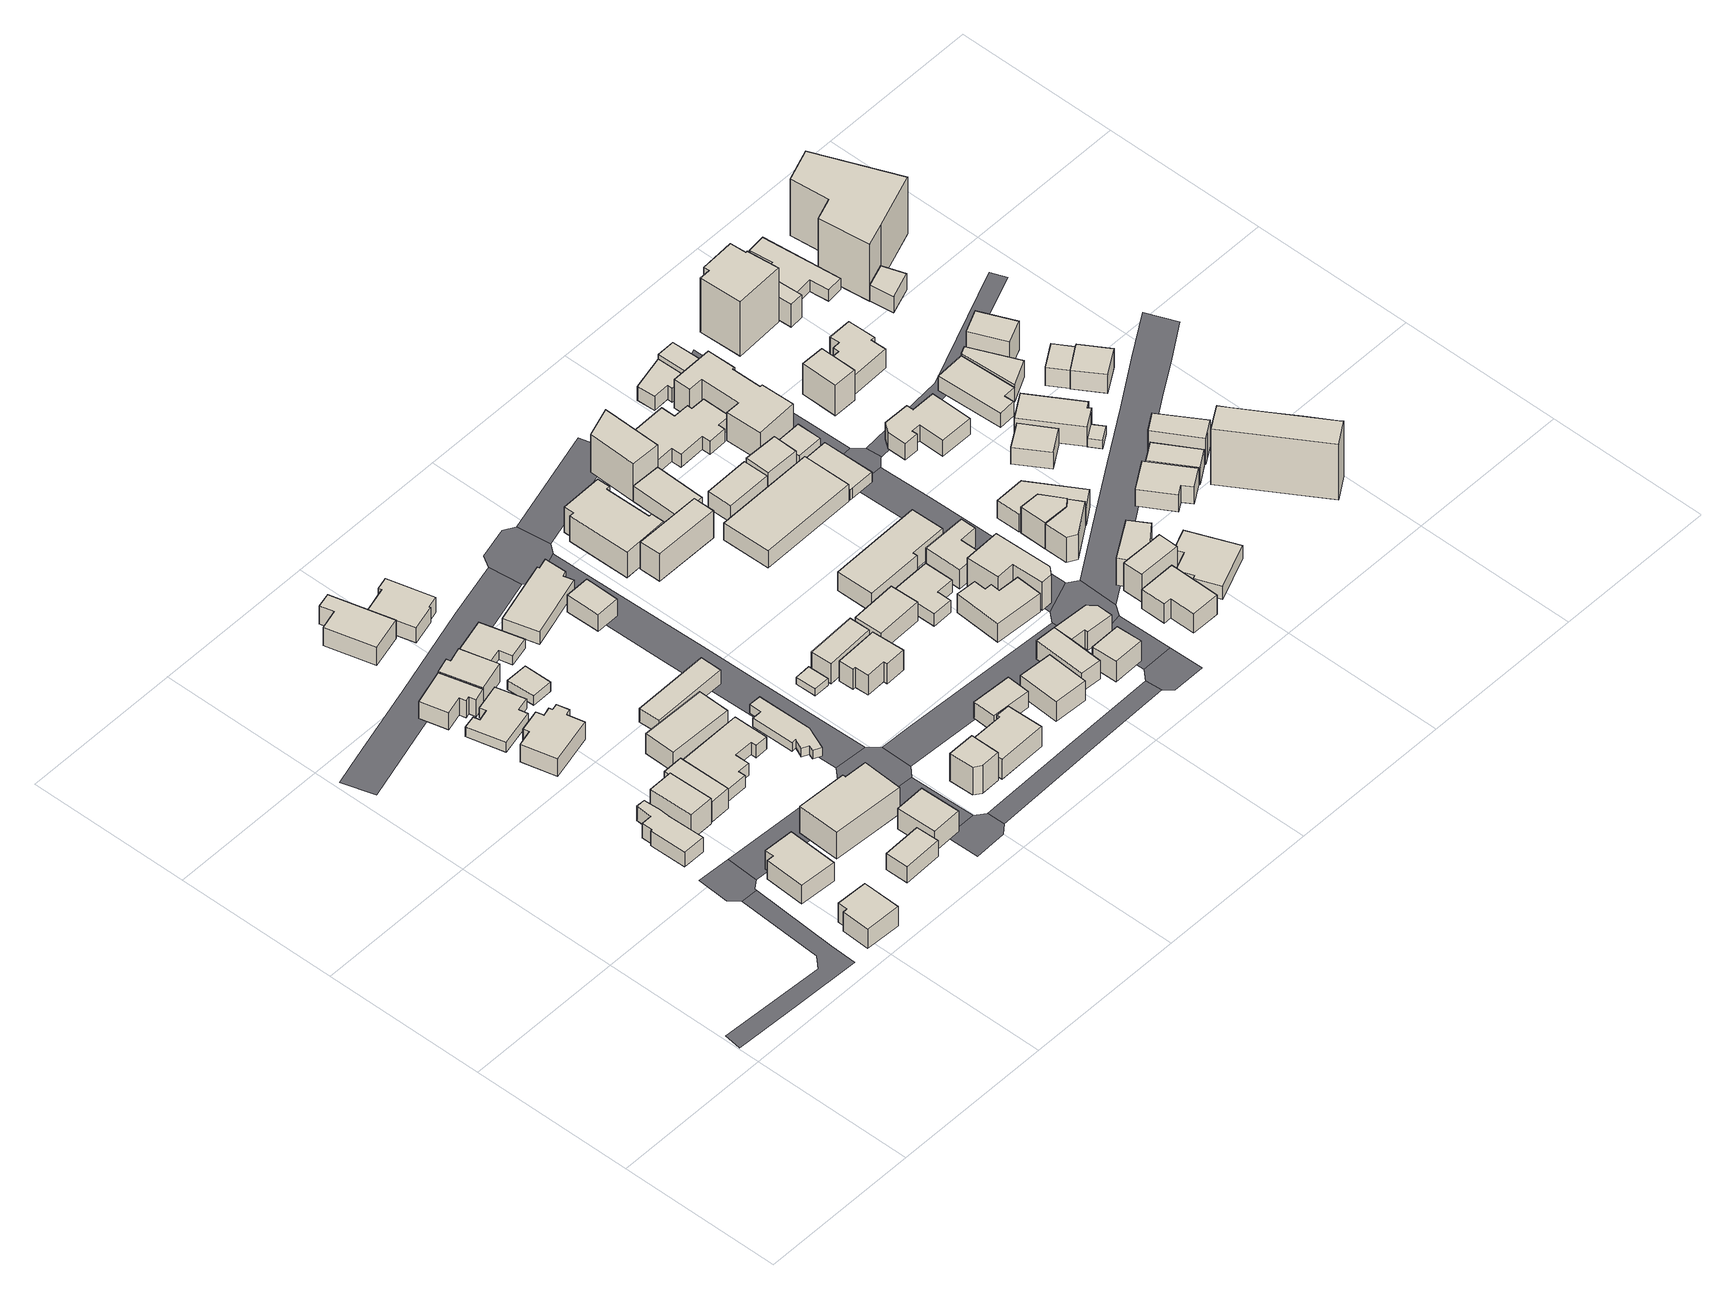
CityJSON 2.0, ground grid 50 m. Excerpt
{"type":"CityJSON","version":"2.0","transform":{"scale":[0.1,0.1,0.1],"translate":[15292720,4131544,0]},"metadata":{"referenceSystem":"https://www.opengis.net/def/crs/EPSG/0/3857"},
"CityObjects":{
"building1":{"type":"Building","attributes":{"measured_height":8.5,"year_of_construction":1988,"storeys_above_ground":2,"usage":"住宅","districts_and_zones_type":"近隣商業地域"},"geometry":[{"type":"Solid","lod":"1","boundaries":[[[[0,1,2,3,4,5]],[[0,5,6,7]],[[5,4,8,6]],[[4,3,9,8]],[[3,2,10,9]],[[2,1,11,10]],[[1,0,7,11]],[[7,6,8,9,10,11]]]]}]},
"building2":{"type":"Building","attributes":{"measured_height":7.6,"year_of_construction":1949,"storeys_above_ground":2,"usage":"住宅","districts_and_zones_type":"近隣商業地域"},"geometry":[{"type":"Solid","lod":"1","boundaries":[[[[12,13,14,15,16,17,18,19,20,21]],[[12,21,22,23]],[[21,20,24,22]],[[20,19,25,24]],[[19,18,26,25]],[[18,17,27,26]],[[17,16,28,27]],[[16,15,29,28]],[[15,14,30,29]],[[14,13,31,30]],[[13,12,23,31]],[[23,22,24,25,26,27,28,29,30,31]]]]}]},
"building3":{"type":"Building","attributes":{"measured_height":8.2,"year_of_construction":2011,"storeys_above_ground":2,"usage":"住宅","districts_and_zones_type":"近隣商業地域"},"geometry":[{"type":"Solid","lod":"1","boundaries":[[[[32,33,34,35,36,37]],[[32,37,38,39]],[[37,36,40,38]],[[36,35,41,40]],[[35,34,42,41]],[[34,33,43,42]],[[33,32,39,43]],[[39,38,40,41,42,43]]]]}]},
"building4":{"type":"Building","attributes":{"measured_height":9.4,"year_of_construction":1994,"storeys_above_ground":3,"usage":"住宅","districts_and_zones_type":"近隣商業地域"},"geometry":[{"type":"Solid","lod":"1","boundaries":[[[[44,45,46,47]],[[44,47,48,49]],[[47,46,50,48]],[[46,45,51,50]],[[45,44,49,51]],[[49,48,50,51]]]]}]},
"building5":{"type":"Building","attributes":{"measured_height":10},"geometry":[{"type":"Solid","lod":"1","boundaries":[[[[52,53,54,55]],[[52,55,56,57]],[[55,54,58,56]],[[54,53,59,58]],[[53,52,57,59]],[[57,56,58,59]]]]}]},
"building6":{"type":"Building","attributes":{"measured_height":8},"geometry":[{"type":"Solid","lod":"1","boundaries":[[[[60,61,62,63,64,65,66,67,68,69,70,71]],[[60,71,72,73]],[[71,70,74,72]],[[70,69,75,74]],[[69,68,76,75]],[[68,67,77,76]],[[67,66,78,77]],[[66,65,79,78]],[[65,64,80,79]],[[64,63,81,80]],[[63,62,82,81]],[[62,61,83,82]],[[61,60,73,83]],[[73,72,74,75,76,77,78,79,80,81,82,83]]]]}]},
"building7":{"type":"Building","attributes":{"measured_height":7,"year_of_construction":1954,"storeys_above_ground":2,"usage":"住宅","districts_and_zones_type":"近隣商業地域"},"geometry":[{"type":"Solid","lod":"1","boundaries":[[[[84,85,86,87,88,89,90,91]],[[84,91,92,93]],[[91,90,94,92]],[[90,89,95,94]],[[89,88,96,95]],[[88,87,97,96]],[[87,86,98,97]],[[86,85,99,98]],[[85,84,93,99]],[[93,92,94,95,96,97,98,99]]]]}]},
"building8":{"type":"Building","attributes":{"measured_height":4.7,"year_of_construction":1946,"storeys_above_ground":1,"usage":"店舗等併用住宅","districts_and_zones_type":"近隣商業地域"},"geometry":[{"type":"Solid","lod":"1","boundaries":[[[[100,101,102,103,104,105,106,107,108,109]],[[100,109,110,111]],[[109,108,112,110]],[[108,107,113,112]],[[107,106,114,113]],[[106,105,115,114]],[[105,104,116,115]],[[104,103,117,116]],[[103,102,118,117]],[[102,101,119,118]],[[101,100,111,119]],[[111,110,112,113,114,115,116,117,118,119]]]]}]},
"building9":{"type":"Building","attributes":{"measured_height":6.6,"year_of_construction":1964,"storeys_above_ground":2,"usage":"店舗等併用住宅","districts_and_zones_type":"近隣商業地域"},"geometry":[{"type":"Solid","lod":"1","boundaries":[[[[120,121,122,123]],[[120,123,124,125]],[[123,122,126,124]],[[122,121,127,126]],[[121,120,125,127]],[[125,124,126,127]]]]}]},
"building10":{"type":"Building","attributes":{"measured_height":9.9},"geometry":[{"type":"Solid","lod":"1","boundaries":[[[[128,129,130,131,132,133]],[[128,133,134,135]],[[133,132,136,134]],[[132,131,137,136]],[[131,130,138,137]],[[130,129,139,138]],[[129,128,135,139]],[[135,134,136,137,138,139]]]]}]},
"building11":{"type":"Building","attributes":{"measured_height":7.2,"year_of_construction":1971,"storeys_above_ground":2,"usage":"住宅","districts_and_zones_type":"近隣商業地域"},"geometry":[{"type":"Solid","lod":"1","boundaries":[[[[140,84,91,141,142,143]],[[140,143,144,145]],[[143,142,146,144]],[[142,141,147,146]],[[141,91,148,147]],[[91,84,149,148]],[[84,140,145,149]],[[145,144,146,147,148,149]]]]}]},
"building12":{"type":"Building","attributes":{"measured_height":7.9,"year_of_construction":1996,"storeys_above_ground":2,"usage":"住宅","districts_and_zones_type":"近隣商業地域"},"geometry":[{"type":"Solid","lod":"1","boundaries":[[[[150,151,152,153,154,155]],[[150,155,156,157]],[[155,154,158,156]],[[154,153,159,158]],[[153,152,160,159]],[[152,151,161,160]],[[151,150,157,161]],[[157,156,158,159,160,161]]]]}]},
"building13":{"type":"Building","attributes":{"measured_height":7.6},"geometry":[{"type":"Solid","lod":"1","boundaries":[[[[162,163,164,165,166,167,168,169,170,171]],[[162,171,172,173]],[[171,170,174,172]],[[170,169,175,174]],[[169,168,176,175]],[[168,167,177,176]],[[167,166,178,177]],[[166,165,179,178]],[[165,164,180,179]],[[164,163,181,180]],[[163,162,173,181]],[[173,172,174,175,176,177,178,179,180,181]]]]}]},
"building14":{"type":"Building","attributes":{"measured_height":8.8,"year_of_construction":1985,"storeys_above_ground":2,"usage":"住宅","districts_and_zones_type":"近隣商業地域"},"geometry":[{"type":"Solid","lod":"1","boundaries":[[[[182,183,184,185]],[[182,185,186,187]],[[185,184,188,186]],[[184,183,189,188]],[[183,182,187,189]],[[187,186,188,189]]]]}]},
"building15":{"type":"Building","attributes":{"measured_height":3.6,"storeys_above_ground":1,"usage":"住宅","districts_and_zones_type":"近隣商業地域"},"geometry":[{"type":"Solid","lod":"1","boundaries":[[[[190,191,192,193]],[[190,193,194,195]],[[193,192,196,194]],[[192,191,197,196]],[[191,190,195,197]],[[195,194,196,197]]]]}]},
"building16":{"type":"Building","attributes":{"measured_height":8,"year_of_construction":2008,"storeys_above_ground":2,"usage":"共同住宅","districts_and_zones_type":"近隣商業地域"},"geometry":[{"type":"Solid","lod":"1","boundaries":[[[[198,199,200,201]],[[198,201,202,203]],[[201,200,204,202]],[[200,199,205,204]],[[199,198,203,205]],[[203,202,204,205]]]]}]},
"building17":{"type":"Building","attributes":{"measured_height":4},"geometry":[{"type":"Solid","lod":"1","boundaries":[[[[206,207,208,209,210,211]],[[206,211,212,213]],[[211,210,214,212]],[[210,209,215,214]],[[209,208,216,215]],[[208,207,217,216]],[[207,206,213,217]],[[213,212,214,215,216,217]]]]}]},
"building18":{"type":"Building","attributes":{"measured_height":6.9,"year_of_construction":1954,"storeys_above_ground":2,"usage":"住宅","districts_and_zones_type":"近隣商業地域"},"geometry":[{"type":"Solid","lod":"1","boundaries":[[[[218,219,220,221,222,223,224,225]],[[218,225,226,227]],[[225,224,228,226]],[[224,223,229,228]],[[223,222,230,229]],[[222,221,231,230]],[[221,220,232,231]],[[220,219,233,232]],[[219,218,227,233]],[[227,226,228,229,230,231,232,233]]]]}]},
"building19":{"type":"Building","attributes":{"measured_height":7.5},"geometry":[{"type":"Solid","lod":"1","boundaries":[[[[234,235,236,237]],[[234,237,238,239]],[[237,236,240,238]],[[236,235,241,240]],[[235,234,239,241]],[[239,238,240,241]]]]}]},
"building20":{"type":"Building","attributes":{"measured_height":4.2},"geometry":[{"type":"Solid","lod":"1","boundaries":[[[[242,243,244,245,246,247,248,249,250,251,252]],[[242,252,253,254]],[[252,251,255,253]],[[251,250,256,255]],[[250,249,257,256]],[[249,248,258,257]],[[248,247,259,258]],[[247,246,260,259]],[[246,245,261,260]],[[245,244,262,261]],[[244,243,263,262]],[[243,242,254,263]],[[254,253,255,256,257,258,259,260,261,262,263]]]]}]},
"building21":{"type":"Building","attributes":{"measured_height":10.5,"storeys_above_ground":1,"usage":"住宅","districts_and_zones_type":"近隣商業地域"},"geometry":[{"type":"Solid","lod":"1","boundaries":[[[[264,265,266,267,268]],[[264,268,269,270]],[[268,267,271,269]],[[267,266,272,271]],[[266,265,273,272]],[[265,264,270,273]],[[270,269,271,272,273]]]]}]},
"building22":{"type":"Building","attributes":{"measured_height":7.4},"geometry":[{"type":"Solid","lod":"1","boundaries":[[[[274,275,276,277,278,279,280,281]],[[274,281,282,283]],[[281,280,284,282]],[[280,279,285,284]],[[279,278,286,285]],[[278,277,287,286]],[[277,276,288,287]],[[276,275,289,288]],[[275,274,283,289]],[[283,282,284,285,286,287,288,289]]]]}]},
"building23":{"type":"Building","attributes":{"measured_height":6.8,"year_of_construction":1946,"storeys_above_ground":2,"usage":"住宅","districts_and_zones_type":"近隣商業地域"},"geometry":[{"type":"Solid","lod":"1","boundaries":[[[[290,291,292,293]],[[290,293,294,295]],[[293,292,296,294]],[[292,291,297,296]],[[291,290,295,297]],[[295,294,296,297]]]]}]},
"building24":{"type":"Building","attributes":{"measured_height":8.1},"geometry":[{"type":"Solid","lod":"1","boundaries":[[[[298,299,300,301,302,303]],[[298,303,304,305]],[[303,302,306,304]],[[302,301,307,306]],[[301,300,308,307]],[[300,299,309,308]],[[299,298,305,309]],[[305,304,306,307,308,309]]]]}]},
"building25":{"type":"Building","attributes":{"measured_height":3.2},"geometry":[{"type":"Solid","lod":"1","boundaries":[[[[310,311,312,313]],[[310,313,314,315]],[[313,312,316,314]],[[312,311,317,316]],[[311,310,315,317]],[[315,314,316,317]]]]}]},
"building26":{"type":"Building","attributes":{"measured_height":8.5,"year_of_construction":2015,"storeys_above_ground":2,"usage":"住宅","districts_and_zones_type":"近隣商業地域"},"geometry":[{"type":"Solid","lod":"1","boundaries":[[[[318,319,320,321,322,323,324,325]],[[318,325,326,327]],[[325,324,328,326]],[[324,323,329,328]],[[323,322,330,329]],[[322,321,331,330]],[[321,320,332,331]],[[320,319,333,332]],[[319,318,327,333]],[[327,326,328,329,330,331,332,333]]]]}]},
"building27":{"type":"Building","attributes":{"measured_height":7.8,"year_of_construction":2009,"storeys_above_ground":2,"usage":"住宅","districts_and_zones_type":"近隣商業地域"},"geometry":[{"type":"Solid","lod":"1","boundaries":[[[[334,335,336,337]],[[334,337,338,339]],[[337,336,340,338]],[[336,335,341,340]],[[335,334,339,341]],[[339,338,340,341]]]]}]},
"building28":{"type":"Building","attributes":{"measured_height":6.3,"year_of_construction":1996,"storeys_above_ground":2,"usage":"住宅","districts_and_zones_type":"近隣商業地域"},"geometry":[{"type":"Solid","lod":"1","boundaries":[[[[342,343,344,345]],[[342,345,346,347]],[[345,344,348,346]],[[344,343,349,348]],[[343,342,347,349]],[[347,346,348,349]]]]}]},
"building29":{"type":"Building","attributes":{"measured_height":8.6},"geometry":[{"type":"Solid","lod":"1","boundaries":[[[[350,351,352,353]],[[350,353,354,355]],[[353,352,356,354]],[[352,351,357,356]],[[351,350,355,357]],[[355,354,356,357]]]]}]},
"building30":{"type":"Building","attributes":{"measured_height":10.8},"geometry":[{"type":"Solid","lod":"1","boundaries":[[[[358,359,360,361,362,363,364,365,366,367]],[[358,367,368,369]],[[367,366,370,368]],[[366,365,371,370]],[[365,364,372,371]],[[364,363,373,372]],[[363,362,374,373]],[[362,361,375,374]],[[361,360,376,375]],[[360,359,377,376]],[[359,358,369,377]],[[369,368,370,371,372,373,374,375,376,377]]]]}]},
"building31":{"type":"Building","attributes":{"measured_height":7.8,"year_of_construction":2014,"storeys_above_ground":2,"usage":"住宅","districts_and_zones_type":"近隣商業地域"},"geometry":[{"type":"Solid","lod":"1","boundaries":[[[[378,379,380,381]],[[378,381,382,383]],[[381,380,384,382]],[[380,379,385,384]],[[379,378,383,385]],[[383,382,384,385]]]]}]},
"building32":{"type":"Building","attributes":{"measured_height":10.1,"year_of_construction":2000,"storeys_above_ground":3,"usage":"商業施設","districts_and_zones_type":"近隣商業地域"},"geometry":[{"type":"Solid","lod":"1","boundaries":[[[[386,387,388,389]],[[386,389,390,391]],[[389,388,392,390]],[[388,387,393,392]],[[387,386,391,393]],[[391,390,392,393]]]]}]},
"building33":{"type":"Building","attributes":{"measured_height":7.7},"geometry":[{"type":"Solid","lod":"1","boundaries":[[[[394,395,396,397,398]],[[394,398,399,400]],[[398,397,401,399]],[[397,396,402,401]],[[396,395,403,402]],[[395,394,400,403]],[[400,399,401,402,403]]]]}]},
"building34":{"type":"Building","attributes":{"measured_height":5.4,"year_of_construction":2016,"storeys_above_ground":1,"usage":"住宅","districts_and_zones_type":"近隣商業地域"},"geometry":[{"type":"Solid","lod":"1","boundaries":[[[[404,405,406,407,408,409]],[[404,409,410,411]],[[409,408,412,410]],[[408,407,413,412]],[[407,406,414,413]],[[406,405,415,414]],[[405,404,411,415]],[[411,410,412,413,414,415]]]]}]},
"building35":{"type":"Building","attributes":{"measured_height":8.1,"year_of_construction":1996,"storeys_above_ground":2,"usage":"住宅","districts_and_zones_type":"近隣商業地域"},"geometry":[{"type":"Solid","lod":"1","boundaries":[[[[416,417,418,419]],[[416,419,420,421]],[[419,418,422,420]],[[418,417,423,422]],[[417,416,421,423]],[[421,420,422,423]]]]}]},
"building36":{"type":"Building","attributes":{"measured_height":7.9},"geometry":[{"type":"Solid","lod":"1","boundaries":[[[[424,425,426,427]],[[424,427,428,429]],[[427,426,430,428]],[[426,425,431,430]],[[425,424,429,431]],[[429,428,430,431]]]]}]},
"building37":{"type":"Building","attributes":{"measured_height":7.7},"geometry":[{"type":"Solid","lod":"1","boundaries":[[[[432,433,434,435,436,437,438,439]],[[432,439,440,441]],[[439,438,442,440]],[[438,437,443,442]],[[437,436,444,443]],[[436,435,445,444]],[[435,434,446,445]],[[434,433,447,446]],[[433,432,441,447]],[[441,440,442,443,444,445,446,447]]]]}]},
"building38":{"type":"Building","attributes":{"measured_height":7.6},"geometry":[{"type":"Solid","lod":"1","boundaries":[[[[448,449,450,451,452,395,394]],[[448,394,400,453]],[[394,395,403,400]],[[395,452,454,403]],[[452,451,455,454]],[[451,450,456,455]],[[450,449,457,456]],[[449,448,453,457]],[[453,400,403,454,455,456,457]]]]}]},
"building39":{"type":"Building","attributes":{"measured_height":8,"year_of_construction":1996,"storeys_above_ground":2,"usage":"共同住宅","districts_and_zones_type":"近隣商業地域"},"geometry":[{"type":"Solid","lod":"1","boundaries":[[[[458,459,460,461,462,463]],[[458,463,464,465]],[[463,462,466,464]],[[462,461,467,466]],[[461,460,468,467]],[[460,459,469,468]],[[459,458,465,469]],[[465,464,466,467,468,469]]]]}]},
"building40":{"type":"Building","attributes":{"measured_height":13.9},"geometry":[{"type":"Solid","lod":"1","boundaries":[[[[470,471,472,473]],[[470,473,474,475]],[[473,472,476,474]],[[472,471,477,476]],[[471,470,475,477]],[[475,474,476,477]]]]}]},
"building41":{"type":"Building","attributes":{"measured_height":7.5},"geometry":[{"type":"Solid","lod":"1","boundaries":[[[[478,479,480,481]],[[478,481,482,483]],[[481,480,484,482]],[[480,479,485,484]],[[479,478,483,485]],[[483,482,484,485]]]]}]},
"building42":{"type":"Building","attributes":{"measured_height":7.2},"geometry":[{"type":"Solid","lod":"1","boundaries":[[[[486,487,488,489]],[[486,489,490,491]],[[489,488,492,490]],[[488,487,493,492]],[[487,486,491,493]],[[491,490,492,493]]]]}]},
"building43":{"type":"Building","attributes":{"measured_height":11.7},"geometry":[{"type":"Solid","lod":"1","boundaries":[[[[494,495,496,497,498,499,500]],[[494,500,501,502]],[[500,499,503,501]],[[499,498,504,503]],[[498,497,505,504]],[[497,496,506,505]],[[496,495,507,506]],[[495,494,502,507]],[[502,501,503,504,505,506,507]]]]}]},
"building44":{"type":"Building","attributes":{"measured_height":7.6,"year_of_construction":2002,"storeys_above_ground":2,"usage":"住宅","districts_and_zones_type":"近隣商業地域"},"geometry":[{"type":"Solid","lod":"1","boundaries":[[[[508,509,510,511,512,513]],[[508,513,514,515]],[[513,512,516,514]],[[512,511,517,516]],[[511,510,518,517]],[[510,509,519,518]],[[509,508,515,519]],[[515,514,516,517,518,519]]]]}]},
"building45":{"type":"Building","attributes":{"measured_height":6,"year_of_construction":1948,"storeys_above_ground":1,"usage":"業務施設","districts_and_zones_type":"近隣商業地域"},"geometry":[{"type":"Solid","lod":"1","boundaries":[[[[520,521,522,523,524,525,526,527,528,529,530,531,532,533]],[[520,533,534,535]],[[533,532,536,534]],[[532,531,537,536]],[[531,530,538,537]],[[530,529,539,538]],[[529,528,540,539]],[[528,527,541,540]],[[527,526,542,541]],[[526,525,543,542]],[[525,524,544,543]],[[524,523,545,544]],[[523,522,546,545]],[[522,521,547,546]],[[521,520,535,547]],[[535,534,536,537,538,539,540,541,542,543,544,545,546,547]]]]}]},
"building46":{"type":"Building","attributes":{"measured_height":6.6,"year_of_construction":1963,"storeys_above_ground":2,"usage":"商業施設","districts_and_zones_type":"近隣商業地域"},"geometry":[{"type":"Solid","lod":"1","boundaries":[[[[548,549,550,551]],[[548,551,552,553]],[[551,550,554,552]],[[550,549,555,554]],[[549,548,553,555]],[[553,552,554,555]]]]}]},
"building47":{"type":"Building","attributes":{"measured_height":8,"year_of_construction":2002,"storeys_above_ground":2,"usage":"住宅","districts_and_zones_type":"商業地域"},"geometry":[{"type":"Solid","lod":"1","boundaries":[[[[556,557,558,559,560,561]],[[556,561,562,563]],[[561,560,564,562]],[[560,559,565,564]],[[559,558,566,565]],[[558,557,567,566]],[[557,556,563,567]],[[563,562,564,565,566,567]]]]}]},
"building48":{"type":"Building","attributes":{"measured_height":6},"geometry":[{"type":"Solid","lod":"1","boundaries":[[[[568,569,570,571,572]],[[568,572,573,574]],[[572,571,575,573]],[[571,570,576,575]],[[570,569,577,576]],[[569,568,574,577]],[[574,573,575,576,577]]]]}]},
"building49":{"type":"Building","attributes":{"measured_height":12.3,"year_of_construction":1975,"storeys_above_ground":3,"usage":"商業施設","districts_and_zones_type":"商業地域"},"geometry":[{"type":"Solid","lod":"1","boundaries":[[[[578,579,580,581,582,583]],[[578,583,584,585]],[[583,582,586,584]],[[582,581,587,586]],[[581,580,588,587]],[[580,579,589,588]],[[579,578,585,589]],[[585,584,586,587,588,589]]]]}]},
"building50":{"type":"Building","attributes":{"measured_height":10.1,"year_of_construction":1983,"storeys_above_ground":3,"usage":"住宅","districts_and_zones_type":"商業地域"},"geometry":[{"type":"Solid","lod":"1","boundaries":[[[[590,579,578,591,592]],[[590,592,593,594]],[[592,591,595,593]],[[591,578,596,595]],[[578,579,597,596]],[[579,590,594,597]],[[594,593,595,596,597]]]]}]},
"building51":{"type":"Building","attributes":{"measured_height":5.1,"year_of_construction":1974,"storeys_above_ground":1,"usage":"商業施設","districts_and_zones_type":"近隣商業地域"},"geometry":[{"type":"Solid","lod":"1","boundaries":[[[[598,599,600,601]],[[598,601,602,603]],[[601,600,604,602]],[[600,599,605,604]],[[599,598,603,605]],[[603,602,604,605]]]]}]},
"building52":{"type":"Building","attributes":{"measured_height":9.7},"geometry":[{"type":"Solid","lod":"1","boundaries":[[[[606,607,608,609,610,611]],[[606,611,612,613]],[[611,610,614,612]],[[610,609,615,614]],[[609,608,616,615]],[[608,607,617,616]],[[607,606,613,617]],[[613,612,614,615,616,617]]]]}]},
"building53":{"type":"Building","attributes":{"measured_height":9.7},"geometry":[{"type":"Solid","lod":"1","boundaries":[[[[618,611,610,609,619]],[[618,619,620,621]],[[619,609,622,620]],[[609,610,623,622]],[[610,611,624,623]],[[611,618,621,624]],[[621,620,622,623,624]]]]}]},
"building54":{"type":"Building","attributes":{"measured_height":14.8,"year_of_construction":1995,"storeys_above_ground":3,"usage":"業務施設","districts_and_zones_type":"近隣商業地域"},"geometry":[{"type":"Solid","lod":"1","boundaries":[[[[625,626,627,628,629,630,631,632,633,634,635,636]],[[625,636,637,638]],[[636,635,639,637]],[[635,634,640,639]],[[634,633,641,640]],[[633,632,642,641]],[[632,631,643,642]],[[631,630,644,643]],[[630,629,645,644]],[[629,628,646,645]],[[628,627,647,646]],[[627,626,648,647]],[[626,625,638,648]],[[638,637,639,640,641,642,643,644,645,646,647,648]]]]}]},
"building55":{"type":"Building","attributes":{"measured_height":5.5,"year_of_construction":1950,"storeys_above_ground":1,"usage":"住宅","districts_and_zones_type":"近隣商業地域"},"geometry":[{"type":"Solid","lod":"1","boundaries":[[[[649,650,651,652,653,654]],[[649,654,655,656]],[[654,653,657,655]],[[653,652,658,657]],[[652,651,659,658]],[[651,650,660,659]],[[650,649,656,660]],[[656,655,657,658,659,660]]]]}]},
"building56":{"type":"Building","attributes":{"measured_height":7.7},"geometry":[{"type":"Solid","lod":"1","boundaries":[[[[661,662,663,664,665,666]],[[661,666,667,668]],[[666,665,669,667]],[[665,664,670,669]],[[664,663,671,670]],[[663,662,672,671]],[[662,661,668,672]],[[668,667,669,670,671,672]]]]}]},
"building57":{"type":"Building","attributes":{"measured_height":7},"geometry":[{"type":"Solid","lod":"1","boundaries":[[[[673,674,675,676,677,678,679,680]],[[673,680,681,682]],[[680,679,683,681]],[[679,678,684,683]],[[678,677,685,684]],[[677,676,686,685]],[[676,675,687,686]],[[675,674,688,687]],[[674,673,682,688]],[[682,681,683,684,685,686,687,688]]]]}]},
"building58":{"type":"Building","attributes":{"measured_height":7.1,"year_of_construction":1956,"storeys_above_ground":2,"usage":"住宅","districts_and_zones_type":"近隣商業地域"},"geometry":[{"type":"Solid","lod":"1","boundaries":[[[[689,690,649,654,691]],[[689,691,692,693]],[[691,654,694,692]],[[654,649,695,694]],[[649,690,696,695]],[[690,689,693,696]],[[693,692,694,695,696]]]]}]},
"building59":{"type":"Building","attributes":{"measured_height":7.6,"year_of_construction":1946,"storeys_above_ground":2,"usage":"住宅","districts_and_zones_type":"商業地域"},"geometry":[{"type":"Solid","lod":"1","boundaries":[[[[697,698,699,700,701,702,703,704,705,706,707]],[[697,707,708,709]],[[707,706,710,708]],[[706,705,711,710]],[[705,704,712,711]],[[704,703,713,712]],[[703,702,714,713]],[[702,701,715,714]],[[701,700,716,715]],[[700,699,717,716]],[[699,698,718,717]],[[698,697,709,718]],[[709,708,710,711,712,713,714,715,716,717,718]]]]}]},
"building60":{"type":"Building","attributes":{"measured_height":11.4,"year_of_construction":2012,"storeys_above_ground":3,"usage":"住宅","districts_and_zones_type":"商業地域"},"geometry":[{"type":"Solid","lod":"1","boundaries":[[[[719,720,721,722]],[[719,722,723,724]],[[722,721,725,723]],[[721,720,726,725]],[[720,719,724,726]],[[724,723,725,726]]]]}]},
"building61":{"type":"Building","attributes":{"measured_height":6.7,"storeys_above_ground":2,"usage":"住宅","districts_and_zones_type":"商業地域"},"geometry":[{"type":"Solid","lod":"1","boundaries":[[[[727,728,729,730]],[[727,730,731,732]],[[730,729,733,731]],[[729,728,734,733]],[[728,727,732,734]],[[732,731,733,734]]]]}]},
"building62":{"type":"Building","attributes":{"measured_height":7.5},"geometry":[{"type":"Solid","lod":"1","boundaries":[[[[735,736,737,738,739,740]],[[735,740,741,742]],[[740,739,743,741]],[[739,738,744,743]],[[738,737,745,744]],[[737,736,746,745]],[[736,735,742,746]],[[742,741,743,744,745,746]]]]}]},
"building63":{"type":"Building","attributes":{"measured_height":7.7,"year_of_construction":1997,"storeys_above_ground":2,"usage":"住宅","districts_and_zones_type":"商業地域"},"geometry":[{"type":"Solid","lod":"1","boundaries":[[[[747,748,749,750,751,752,753,754,755,756]],[[747,756,757,758]],[[756,755,759,757]],[[755,754,760,759]],[[754,753,761,760]],[[753,752,762,761]],[[752,751,763,762]],[[751,750,764,763]],[[750,749,765,764]],[[749,748,766,765]],[[748,747,758,766]],[[758,757,759,760,761,762,763,764,765,766]]]]}]},
"building64":{"type":"Building","attributes":{"measured_height":26.1,"year_of_construction":1990,"storeys_above_ground":7,"usage":"店舗等併用共同住宅","districts_and_zones_type":"商業地域"},"geometry":[{"type":"Solid","lod":"1","boundaries":[[[[767,768,769,770,771,772,773,774]],[[767,774,775,776]],[[774,773,777,775]],[[773,772,778,777]],[[772,771,779,778]],[[771,770,780,779]],[[770,769,781,780]],[[769,768,782,781]],[[768,767,776,782]],[[776,775,777,778,779,780,781,782]]]]}]},
"building65":{"type":"Building","attributes":{"measured_height":8.3,"year_of_construction":1992,"storeys_above_ground":2,"usage":"住宅","districts_and_zones_type":"商業地域"},"geometry":[{"type":"Solid","lod":"1","boundaries":[[[[783,784,785,786,787,788,789]],[[783,789,790,791]],[[789,788,792,790]],[[788,787,793,792]],[[787,786,794,793]],[[786,785,795,794]],[[785,784,796,795]],[[784,783,791,796]],[[791,790,792,793,794,795,796]]]]}]},
"building66":{"type":"Building","attributes":{"measured_height":6.8,"year_of_construction":1968,"storeys_above_ground":2,"usage":"商業施設","districts_and_zones_type":"商業地域"},"geometry":[{"type":"Solid","lod":"1","boundaries":[[[[797,798,799,800]],[[797,800,801,802]],[[800,799,803,801]],[[799,798,804,803]],[[798,797,802,804]],[[802,801,803,804]]]]}]},
"building67":{"type":"Building","attributes":{"measured_height":2.4,"storeys_above_ground":1,"usage":"住宅","districts_and_zones_type":"商業地域"},"geometry":[{"type":"Solid","lod":"1","boundaries":[[[[805,806,807,808]],[[805,808,809,810]],[[808,807,811,809]],[[807,806,812,811]],[[806,805,810,812]],[[810,809,811,812]]]]}]},
"building68":{"type":"Building","attributes":{"measured_height":7.4,"storeys_above_ground":2,"usage":"商業施設","districts_and_zones_type":"商業地域"},"geometry":[{"type":"Solid","lod":"1","boundaries":[[[[813,814,815,816,817,818]],[[813,818,819,820]],[[818,817,821,819]],[[817,816,822,821]],[[816,815,823,822]],[[815,814,824,823]],[[814,813,820,824]],[[820,819,821,822,823,824]]]]}]},
"building69":{"type":"Building","attributes":{"measured_height":9.6,"year_of_construction":1979,"storeys_above_ground":3,"usage":"文教厚生施設","districts_and_zones_type":"商業地域"},"geometry":[{"type":"Solid","lod":"1","boundaries":[[[[825,826,827,828,829]],[[825,829,830,831]],[[829,828,832,830]],[[828,827,833,832]],[[827,826,834,833]],[[826,825,831,834]],[[831,830,832,833,834]]]]}]},
"building70":{"type":"Building","attributes":{"measured_height":25.2,"year_of_construction":1976,"storeys_above_ground":6,"usage":"店舗等併用共同住宅","districts_and_zones_type":"商業地域"},"geometry":[{"type":"Solid","lod":"1","boundaries":[[[[835,836,837,838,839,840,841,842]],[[835,842,843,844]],[[842,841,845,843]],[[841,840,846,845]],[[840,839,847,846]],[[839,838,848,847]],[[838,837,849,848]],[[837,836,850,849]],[[836,835,844,850]],[[844,843,845,846,847,848,849,850]]]]}]},
"building71":{"type":"Building","attributes":{"measured_height":19.8,"year_of_construction":2002,"storeys_above_ground":2,"usage":"住宅","districts_and_zones_type":"商業地域"},"geometry":[{"type":"Solid","lod":"1","boundaries":[[[[851,852,853,854]],[[851,854,855,856]],[[854,853,857,855]],[[853,852,858,857]],[[852,851,856,858]],[[856,855,857,858]]]]}]},
"building72":{"type":"Building","attributes":{"measured_height":8,"storeys_above_ground":2,"usage":"住宅","districts_and_zones_type":"商業地域"},"geometry":[{"type":"Solid","lod":"1","boundaries":[[[[859,813,818,860]],[[859,860,861,862]],[[860,818,863,861]],[[818,813,864,863]],[[813,859,862,864]],[[862,861,863,864]]]]}]},
"building73":{"type":"Building","attributes":{"measured_height":11.9,"year_of_construction":1986,"storeys_above_ground":3,"usage":"住宅","districts_and_zones_type":"商業地域"},"geometry":[{"type":"Solid","lod":"1","boundaries":[[[[865,866,867,868]],[[865,868,869,870]],[[868,867,871,869]],[[867,866,872,871]],[[866,865,870,872]],[[870,869,871,872]]]]}]},
"building74":{"type":"Building","attributes":{"measured_height":7.6,"storeys_above_ground":2,"usage":"住宅","districts_and_zones_type":"商業地域"},"geometry":[{"type":"Solid","lod":"1","boundaries":[[[[873,874,875,876]],[[873,876,877,878]],[[876,875,879,877]],[[875,874,880,879]],[[874,873,878,880]],[[878,877,879,880]]]]}]},
"building75":{"type":"Building","attributes":{"measured_height":6.7},"geometry":[{"type":"Solid","lod":"1","boundaries":[[[[881,882,883,884,885,886,887,888,889,890]],[[881,890,891,892]],[[890,889,893,891]],[[889,888,894,893]],[[888,887,895,894]],[[887,886,896,895]],[[886,885,897,896]],[[885,884,898,897]],[[884,883,899,898]],[[883,882,900,899]],[[882,881,892,900]],[[892,891,893,894,895,896,897,898,899,900]]]]}]},
"building76":{"type":"Building","attributes":{"measured_height":7.7,"year_of_construction":1974,"storeys_above_ground":2,"usage":"住宅","districts_and_zones_type":"商業地域"},"geometry":[{"type":"Solid","lod":"1","boundaries":[[[[901,902,903,904,905]],[[901,905,906,907]],[[905,904,908,906]],[[904,903,909,908]],[[903,902,910,909]],[[902,901,907,910]],[[907,906,908,909,910]]]]}]},
"building77":{"type":"Building","attributes":{"measured_height":23.6,"storeys_above_ground":1,"usage":"商業施設","districts_and_zones_type":"商業地域"},"geometry":[{"type":"Solid","lod":"1","boundaries":[[[[911,912,913,914]],[[911,914,915,916]],[[914,913,917,915]],[[913,912,918,917]],[[912,911,916,918]],[[916,915,917,918]]]]}]},
"building78":{"type":"Building","attributes":{"measured_height":24.1,"year_of_construction":1984,"storeys_above_ground":6,"usage":"商業施設","districts_and_zones_type":"商業地域"},"geometry":[{"type":"Solid","lod":"1","boundaries":[[[[919,920,921,922,923,924,925]],[[919,925,926,927]],[[925,924,928,926]],[[924,923,929,928]],[[923,922,930,929]],[[922,921,931,930]],[[921,920,932,931]],[[920,919,927,932]],[[927,926,928,929,930,931,932]]]]}]},
"road1":{"type":"Road","geometry":[{"type":"MultiSurface","lod":"1","boundaries":[[[933,934,935,936,937,938,939,940,941]]]}]},
"road2":{"type":"Road","geometry":[{"type":"MultiSurface","lod":"1","boundaries":[[[942,943,944,934,933,945,946]]]}]},
"road3":{"type":"Road","geometry":[{"type":"MultiSurface","lod":"1","boundaries":[[[947,942,946,948]]]}]},
"road4":{"type":"Road","geometry":[{"type":"MultiSurface","lod":"1","boundaries":[[[949,950,951,952,953,954,955,956,957,958,959,960,961]]]}]},
"road5":{"type":"Road","geometry":[{"type":"MultiSurface","lod":"1","boundaries":[[[962,963,964,965,966,967]]]}]},
"road6":{"type":"Road","geometry":[{"type":"MultiSurface","lod":"1","boundaries":[[[968,969,964,963]]]}]},
"road7":{"type":"Road","geometry":[{"type":"MultiSurface","lod":"1","boundaries":[[[970,971,947,948,969,968,972,973]]]}]},
"road8":{"type":"Road","geometry":[{"type":"MultiSurface","lod":"1","boundaries":[[[974,975,976,977,978,979,980,971,970,981,982,983]]]}]},
"road9":{"type":"Road","geometry":[{"type":"MultiSurface","lod":"1","boundaries":[[[984,985,986,962,967,987]]]}]},
"road10":{"type":"Road","geometry":[{"type":"MultiSurface","lod":"1","boundaries":[[[988,989,990,950,949,976,975,991]]]}]},
"road11":{"type":"Road","geometry":[{"type":"MultiSurface","lod":"1","boundaries":[[[992,973,972,993,994,995,996]]]}]},
"road12":{"type":"Road","geometry":[{"type":"MultiSurface","lod":"1","boundaries":[[[997,998,988,991,999]]]}]},
"road13":{"type":"Road","geometry":[{"type":"MultiSurface","lod":"1","boundaries":[[[1000,1001,1002,985,984,1003]]]}]},
"road14":{"type":"Road","geometry":[{"type":"MultiSurface","lod":"1","boundaries":[[[1001,1004,1005,1002]]]}]},
"road15":{"type":"Road","geometry":[{"type":"MultiSurface","lod":"1","boundaries":[[[1006,1007,1008,995,994,1005,1004,1009]]]}]},
"road16":{"type":"Road","geometry":[{"type":"MultiSurface","lod":"1","boundaries":[[[1010,1011,1012,1013,1014,1015,1016,1008,1007,1017,1018]]]}]},
"road17":{"type":"Road","geometry":[{"type":"MultiSurface","lod":"1","boundaries":[[[1019,1020,1021,1012,1011,1022,1023]]]}]},
"road18":{"type":"Road","geometry":[{"type":"MultiSurface","lod":"1","boundaries":[[[1024,1025,1026,1027,1028,1021,1020]]]}]},
"road19":{"type":"Road","geometry":[{"type":"MultiSurface","lod":"1","boundaries":[[[1029,1030,1031,1032,1033,1034,1006,1009,1035,1036,1037,1038,1039]]]}]},
"road20":{"type":"Road","geometry":[{"type":"MultiSurface","lod":"1","boundaries":[[[1040,1041,1042,1019,1023,1043]]]}]}
},
"vertices":[
[542,125,70],[538,8,70],[427,13,70],[431,99,70],[445,99,70],[446,129,70],[446,129,140],[542,125,140],[445,99,140],[431,99,140],[427,13,140],[538,8,140],
[403,694,66],[401,660,66],[404,548,66],[333,548,66],[331,661,66],[337,662,66],[337,695,66],[370,695,66],[373,745,66],[400,745,66],[400,745,119],[403,694,119],[373,745,119],[370,695,119],[337,695,119],[337,662,119],[331,661,119],[333,548,119],[404,548,119],[401,660,119],
[556,387,66],[548,235,66],[434,242,66],[441,365,66],[463,364,66],[464,392,66],[464,392,134],[556,387,134],[463,364,134],[441,365,134],[434,242,134],[548,235,134],
[488,597,68],[412,596,68],[409,732,68],[485,733,68],[485,733,161],[488,597,161],[409,732,161],[412,596,161],
[556,600,69],[494,599,69],[492,759,69],[554,760,69],[554,760,142],[556,600,142],[492,759,142],[494,599,142],
[443,1122,68],[469,1129,68],[472,1119,68],[491,1124,68],[500,1086,68],[482,1081,68],[494,1029,68],[352,994,68],[327,1099,68],[375,1111,68],[371,1129,68],[437,1145,68],[437,1145,132],[443,1122,132],[371,1129,132],[375,1111,132],[327,1099,132],[352,994,132],[494,1029,132],[482,1081,132],[500,1086,132],[491,1124,132],[472,1119,132],[469,1129,132],
[408,1297,69],[369,1285,69],[364,1306,69],[349,1302,69],[344,1321,69],[289,1306,69],[268,1389,69],[375,1420,69],[375,1420,131],[408,1297,131],[268,1389,131],[289,1306,131],[344,1321,131],[349,1302,131],[364,1306,131],[369,1285,131],
[475,1210,68],[434,1200,68],[440,1173,68],[328,1147,68],[300,1260,68],[338,1268,68],[343,1249,68],[377,1258,68],[372,1278,68],[452,1298,68],[452,1298,104],[475,1210,104],[372,1278,104],[377,1258,104],[343,1249,104],[338,1268,104],[300,1260,104],[328,1147,104],[440,1173,104],[434,1200,104],
[786,95,68],[665,92,68],[664,163,68],[784,166,68],[784,166,126],[786,95,126],[664,163,126],[665,92,126],
[770,404,65],[770,395,65],[840,391,65],[833,269,65],[610,281,65],[616,412,65],[616,412,162],[770,404,162],[610,281,162],[833,269,162],[840,391,162],[770,395,162],
[499,1322,69],[421,1434,69],[424,1421,69],[469,1435,69],[469,1435,135],[499,1322,135],[424,1421,135],[421,1434,135],[375,1420,135],[408,1297,135],
[435,1616,71],[332,1589,71],[294,1736,71],[354,1752,71],[343,1793,71],[386,1804,71],[386,1804,138],[435,1616,138],[343,1793,138],[354,1752,138],[294,1736,138],[332,1589,138],
[774,666,69],[734,665,69],[733,682,69],[675,682,69],[676,638,69],[638,638,69],[638,617,69],[565,616,69],[563,770,69],[773,772,69],[773,772,113],[774,666,113],[563,770,113],[565,616,113],[638,617,113],[638,638,113],[676,638,113],[675,682,113],[733,682,113],[734,665,113],
[885,115,67],[792,113,67],[789,236,67],[882,238,67],[882,238,142],[885,115,142],[789,236,142],[792,113,142],
[561,1206,67],[497,1205,67],[493,1291,67],[560,1291,67],[560,1291,101],[561,1206,101],[493,1291,101],[497,1205,101],
[760,879,68],[758,784,68],[558,788,68],[560,883,68],[560,883,140],[760,879,140],[558,788,140],[758,784,140],
[629,1353,68],[565,1337,68],[555,1376,68],[498,1362,68],[476,1449,68],[595,1480,68],[595,1480,101],[629,1353,101],[476,1449,101],[498,1362,101],[555,1376,101],[565,1337,101],
[571,1603,69],[535,1594,69],[536,1589,69],[459,1569,69],[424,1702,69],[500,1722,69],[497,1732,69],[535,1742,69],[535,1742,124],[571,1603,124],[497,1732,124],[500,1722,124],[424,1702,124],[459,1569,124],[536,1589,124],[535,1594,124],
[867,904,67],[634,903,67],[631,968,67],[867,970,67],[867,970,117],[867,904,117],[631,968,117],[634,903,117],
[877,782,67],[880,616,67],[851,547,67],[827,558,67],[833,574,67],[813,583,67],[828,615,67],[812,614,67],[810,745,67],[839,745,67],[840,783,67],[840,783,98],[877,782,98],[839,745,98],[810,745,98],[812,614,98],[828,615,98],[813,583,98],[833,574,98],[827,558,98],[851,547,98],[880,616,98],
[1085,161,66],[1025,160,66],[1004,175,66],[1002,250,66],[1085,250,66],[1085,250,167],[1085,161,167],[1002,250,167],[1004,175,167],[1025,160,167],
[863,1425,68],[847,1420,68],[856,1390,68],[663,1335,68],[635,1436,68],[827,1490,68],[829,1484,68],[861,1493,68],[861,1493,114],[863,1425,114],[829,1484,114],[827,1490,114],[635,1436,114],[663,1335,114],[856,1390,114],[847,1420,114],
[867,1255,69],[795,1254,69],[793,1358,69],[868,1359,69],[868,1359,130],[867,1255,130],[793,1358,130],[795,1254,130],
[1246,158,66],[1094,156,66],[1091,259,66],[1200,260,66],[1200,269,66],[1243,269,66],[1243,269,138],[1246,158,138],[1200,269,138],[1200,260,138],[1091,259,138],[1094,156,138],
[1043,699,68],[994,698,68],[992,762,68],[1041,763,68],[1041,763,93],[1043,699,93],[992,762,93],[994,698,93],
[1208,592,70],[1145,590,70],[1144,602,70],[1083,600,70],[1082,642,70],[1073,641,70],[1071,687,70],[1203,692,70],[1203,692,143],[1208,592,143],[1071,687,143],[1073,641,143],[1082,642,143],[1083,600,143],[1144,602,143],[1145,590,143],
[1204,704,68],[1052,697,68],[1049,761,68],[1202,767,68],[1202,767,141],[1204,704,141],[1049,761,141],[1052,697,141],
[1326,343,67],[1322,273,67],[1200,280,67],[1204,350,67],[1204,350,127],[1326,343,127],[1200,280,127],[1322,273,127],
[1445,310,67],[1437,182,67],[1333,188,67],[1341,317,67],[1341,317,139],[1445,310,139],[1333,188,139],[1437,182,139],
[1123,1510,69],[1111,1510,69],[1113,1368,69],[1123,1368,69],[1123,1327,69],[982,1325,69],[980,1517,69],[994,1517,69],[994,1548,69],[1122,1550,69],[1122,1550,162],[1123,1510,162],[994,1548,162],[994,1517,162],[980,1517,162],[982,1325,162],[1123,1327,162],[1123,1368,162],[1113,1368,162],[1111,1510,162],
[1360,680,68],[1218,676,68],[1215,762,68],[1357,767,68],[1357,767,137],[1360,680,137],[1215,762,137],[1218,676,137],
[1230,1255,70],[1027,1255,70],[1026,1320,70],[1230,1320,70],[1230,1320,169],[1230,1255,169],[1026,1320,169],[1027,1255,169],
[1526,367,67],[1523,306,67],[1517,204,67],[1453,208,67],[1462,370,67],[1462,370,135],[1526,367,135],[1453,208,135],[1517,204,135],[1523,306,135],
[1492,682,68],[1437,681,68],[1437,638,68],[1374,637,68],[1372,769,68],[1491,771,68],[1491,771,113],[1492,682,113],[1372,769,113],[1374,637,113],[1437,638,113],[1437,681,113],
[1633,168,68],[1536,167,68],[1535,246,68],[1629,247,68],[1629,247,142],[1633,168,142],[1535,246,142],[1536,167,142],
[1278,1487,72],[1274,1332,72],[1184,1335,72],[1188,1489,72],[1188,1489,128],[1278,1487,128],[1184,1335,128],[1274,1332,128],
[1511,623,67],[1509,586,67],[1531,585,67],[1529,556,67],[1594,552,67],[1590,472,67],[1440,481,67],[1449,627,67],[1449,627,135],[1511,623,135],[1440,481,135],[1590,472,135],[1594,552,135],[1529,556,135],[1531,585,135],[1509,586,135],
[1637,360,67],[1656,336,67],[1655,288,67],[1570,293,67],[1571,304,67],[1637,360,135],[1571,304,135],[1570,293,135],[1655,288,135],[1656,336,135],
[1591,803,71],[1478,801,71],[1478,788,71],[1303,785,71],[1302,899,71],[1589,904,71],[1589,904,139],[1591,803,139],[1302,899,139],[1303,785,139],[1478,788,139],[1478,801,139],
[1278,1487,71],[1188,1489,71],[1192,1637,71],[1282,1667,71],[1282,1667,209],[1278,1487,209],[1192,1637,209],[1188,1489,209],
[1551,1085,71],[1243,1082,71],[1241,1230,71],[1550,1233,71],[1550,1233,133],[1551,1085,133],[1241,1230,133],[1243,1082,133],
[1437,1259,71],[1298,1257,71],[1297,1333,71],[1436,1335,71],[1436,1335,132],[1437,1259,132],[1297,1333,132],[1298,1257,132],
[1653,496,67],[1632,473,67],[1598,472,67],[1596,570,67],[1538,568,67],[1535,670,67],[1648,673,67],[1648,673,168],[1653,496,168],[1535,670,168],[1538,568,168],[1596,570,168],[1598,472,168],[1632,473,168],
[1647,743,69],[1592,742,69],[1593,676,69],[1513,675,69],[1512,789,69],[1647,790,69],[1647,790,139],[1647,743,139],[1512,789,139],[1513,675,139],[1593,676,139],[1592,742,139],
[1444,1579,72],[1493,1579,72],[1493,1564,72],[1537,1564,72],[1537,1475,72],[1495,1475,72],[1495,1454,72],[1438,1453,72],[1438,1480,72],[1356,1478,72],[1355,1509,72],[1299,1507,72],[1300,1620,72],[1444,1622,72],[1444,1622,120],[1444,1579,120],[1300,1620,120],[1299,1507,120],[1355,1509,120],[1356,1478,120],[1438,1480,120],[1438,1453,120],[1495,1454,120],[1495,1475,120],[1537,1475,120],[1537,1564,120],[1493,1564,120],[1493,1579,120],
[1549,1335,71],[1547,1260,71],[1444,1262,71],[1445,1337,71],[1445,1337,135],[1549,1335,135],[1444,1262,135],[1547,1260,135],
[1880,134,69],[1792,134,69],[1792,212,69],[1768,212,69],[1768,288,69],[1881,288,69],[1881,288,140],[1880,134,140],[1768,288,140],[1768,212,140],[1792,212,140],[1792,134,140],
[1641,1087,70],[1565,1086,70],[1558,1086,70],[1556,1244,70],[1639,1245,70],[1639,1245,106],[1641,1087,106],[1556,1244,106],[1558,1086,106],[1565,1086,106],
[1800,365,69],[1884,364,69],[1919,364,69],[1918,303,69],[1785,304,69],[1785,365,69],[1785,365,169],[1800,365,169],[1785,304,169],[1918,303,169],[1919,364,169],[1884,364,169],
[1936,405,69],[1786,391,69],[1901,461,69],[1901,461,168],[1936,405,168],[1786,391,168],[1800,365,168],[1884,364,168],
[1639,1260,71],[1557,1259,71],[1556,1334,71],[1638,1335,71],[1638,1335,110],[1639,1260,110],[1556,1334,110],[1557,1259,110],
[1885,584,69],[1788,522,69],[1760,537,69],[1760,608,69],[1840,607,69],[1862,624,69],[1862,624,161],[1885,584,161],[1840,607,161],[1760,608,161],[1760,537,161],[1788,522,161],
[1823,690,69],[1761,691,69],[1761,691,163],[1823,690,163],[1760,608,163],[1840,607,163],[1862,624,163],
[1632,1544,71],[1625,1544,71],[1626,1453,71],[1634,1453,71],[1637,1350,71],[1506,1345,71],[1503,1455,71],[1548,1455,71],[1546,1578,71],[1500,1577,71],[1499,1630,71],[1631,1632,71],[1631,1632,174],[1632,1544,174],[1499,1630,174],[1500,1577,174],[1546,1578,174],[1548,1455,174],[1503,1455,174],[1506,1345,174],[1637,1350,174],[1634,1453,174],[1626,1453,174],[1625,1544,174],
[1565,1648,71],[1510,1646,71],[1510,1662,71],[1459,1660,71],[1457,1716,71],[1563,1741,71],[1563,1741,122],[1565,1648,122],[1457,1716,122],[1459,1660,122],[1510,1662,122],[1510,1646,122],
[1943,621,69],[1890,586,69],[1825,694,69],[1760,695,69],[1759,769,69],[1850,770,69],[1850,770,134],[1943,621,134],[1759,769,134],[1760,695,134],[1825,694,134],[1890,586,134],
[2066,214,71],[1927,156,71],[1897,230,71],[1908,235,71],[1889,282,71],[1949,307,71],[1938,333,71],[2006,361,71],[2006,361,119],[2066,214,119],[1938,333,119],[1949,307,119],[1889,282,119],[1908,235,119],[1897,230,119],[1927,156,119],
[1622,1644,71],[1566,1643,71],[1619,1742,71],[1619,1742,138],[1622,1644,138],[1563,1741,138],[1565,1648,138],[1566,1643,138],
[1856,1162,70],[1856,1141,70],[1930,1141,70],[1929,1013,70],[1826,1014,70],[1827,1093,70],[1799,1093,70],[1799,1076,70],[1754,1076,70],[1754,1134,70],[1775,1163,70],[1775,1163,129],[1856,1162,129],[1754,1134,129],[1754,1076,129],[1799,1076,129],[1799,1093,129],[1827,1093,129],[1826,1014,129],[1929,1013,129],[1930,1141,129],[1856,1141,129],
[1823,1420,71],[1822,1309,71],[1750,1309,71],[1751,1421,71],[1751,1421,182],[1823,1420,182],[1750,1309,182],[1822,1309,182],
[2051,823,70],[1979,778,70],[1921,869,70],[1995,915,70],[1995,915,130],[2051,823,130],[1921,869,130],[1979,778,130],
[2183,467,70],[2127,432,70],[2108,461,70],[2080,443,70],[2021,538,70],[2106,591,70],[2106,591,132],[2183,467,132],[2021,538,132],[2080,443,132],[2108,461,132],[2127,432,132],
[1968,1372,73],[1955,1371,73],[1956,1324,73],[1836,1321,73],[1834,1406,73],[1870,1406,73],[1871,1425,73],[1894,1426,73],[1893,1456,73],[1966,1457,73],[1966,1457,143],[1968,1372,143],[1893,1456,143],[1894,1426,143],[1871,1425,143],[1870,1406,143],[1834,1406,143],[1836,1321,143],[1956,1324,143],[1955,1371,143],
[1882,1730,71],[1887,1731,71],[1897,1632,71],[1744,1625,71],[1739,1756,71],[1773,1757,71],[1772,1775,71],[1879,1780,71],[1879,1780,269],[1882,1730,269],[1772,1775,269],[1773,1757,269],[1739,1756,269],[1744,1625,269],[1897,1632,269],[1887,1731,269],
[2162,822,70],[2144,811,70],[2151,801,70],[2138,793,70],[2095,766,70],[1995,923,70],[2069,970,70],[2069,970,142],[2162,822,142],[1995,923,142],[2095,766,142],[2138,793,142],[2151,801,142],[2144,811,142],
[2240,501,70],[2187,466,70],[2114,585,70],[2168,619,70],[2168,619,132],[2240,501,132],[2114,585,132],[2187,466,132],
[2159,760,69],[2116,732,69],[2095,766,69],[2138,793,69],[2138,793,99],[2159,760,99],[2095,766,99],[2116,732,99],
[2088,1006,70],[2049,1005,70],[2051,975,70],[1998,972,70],[1989,1176,70],[2081,1180,70],[2081,1180,122],[2088,1006,122],[1989,1176,122],[1998,972,122],[2051,975,122],[2049,1005,122],
[2303,536,70],[2264,512,70],[2248,502,70],[2170,628,70],[2223,662,70],[2223,662,166],[2303,536,166],[2170,628,166],[2248,502,166],[2264,512,166],
[2293,461,70],[2344,380,70],[2393,303,70],[2440,229,70],[2449,215,70],[2380,171,70],[2204,446,70],[2275,490,70],[2275,490,273],[2293,461,273],[2204,446,273],[2380,171,273],[2449,215,273],[2440,229,273],[2393,303,273],[2344,380,273],
[1947,1599,72],[1904,1596,72],[1894,1777,72],[1937,1779,72],[1937,1779,155],[1947,1599,155],[1894,1777,155],[1904,1596,155],
[2168,1045,70],[2104,1190,70],[2104,1190,131],[2168,1045,131],[2081,1180,131],[2088,1006,131],
[2230,1118,70],[2161,1087,70],[2115,1194,70],[2183,1225,70],[2183,1225,175],[2230,1118,175],[2115,1194,175],[2161,1087,175],
[2286,978,71],[2215,932,71],[2181,986,71],[2253,1031,71],[2253,1031,137],[2286,978,137],[2181,986,137],[2215,932,137],
[2085,1592,71],[2035,1587,71],[2028,1646,71],[1975,1640,71],[1967,1722,71],[2001,1726,71],[1998,1756,71],[2012,1757,71],[2004,1828,71],[2060,1834,71],[2060,1834,112],[2085,1592,112],[2004,1828,112],[2012,1757,112],[1998,1756,112],[2001,1726,112],[1967,1722,112],[1975,1640,112],[2028,1646,112],[2035,1587,112],
[2345,900,70],[2267,851,70],[2215,932,70],[2286,978,70],[2293,982,70],[2293,982,138],[2345,900,138],[2286,978,138],[2215,932,138],[2267,851,138],
[2195,1467,72],[2113,1438,72],[2104,1510,72],[2172,1534,72],[2172,1534,131],[2195,1467,131],[2104,1510,131],[2113,1438,131],
[2342,1596,71],[2172,1534,71],[2104,1510,71],[2085,1668,71],[2152,1692,71],[2140,1812,71],[2238,1848,71],[2238,1848,278],[2342,1596,278],[2140,1812,278],[2152,1692,278],[2085,1668,278],[2104,1510,278],[2172,1534,278],
[440,399,0],[388,402,0],[372,135,0],[341,103,0],[12,120,0],[5,67,0],[219,57,0],[418,49,0],[422,132,0],
[473,525,0],[369,531,0],[363,432,0],[441,408,0],[467,426,0],
[862,505,0],[866,407,0],
[836,1550,0],[824,1652,0],[648,1606,0],[362,1527,0],[252,1497,0],[141,1466,0],[81,1450,0],[18,1432,0],[48,1334,0],[259,1393,0],[476,1452,0],[597,1485,0],[773,1533,0],
[1028,145,0],[998,168,0],[898,167,0],[900,65,0],[1000,68,0],[1028,90,0],
[993,371,0],[894,377,0],
[992,528,0],[891,535,0],[1020,399,0],[1021,497,0],
[972,1378,0],[968,1562,0],[868,1526,0],[872,1363,0],[873,1311,0],[877,1100,0],[885,782,0],[987,759,0],[984,876,0],[980,1067,0],
[1640,106,0],[1636,157,0],[1355,152,0],[1390,100,0],
[976,1693,0],[943,1712,0],[845,1688,0],[990,1591,0],
[1124,493,0],[1308,385,0],[1636,368,0],[1630,467,0],[1362,481,0],
[1336,1685,0],[1310,1785,0],[1211,1651,0],
[1765,81,0],[1763,187,0],[1664,187,0],[1663,80,0],
[1760,357,0],[1660,341,0],
[1786,512,0],[1755,534,0],[1655,496,0],[1782,389,0],
[1743,1136,0],[1743,1149,0],[1644,1149,0],[1645,1134,0],[1647,1003,0],[1649,928,0],[1654,665,0],[1752,735,0],[1748,985,0],
[1768,1220,0],[1741,1250,0],[1643,1248,0],[1768,1171,0],[1771,1171,0],
[1735,1551,0],[1732,1772,0],[1633,1731,0],[1637,1562,0],[1642,1311,0],
[2621,926,0],[2584,1018,0],[2448,932,0],[2302,839,0],[2134,733,0],[1950,617,0],[1978,513,0],[2162,631,0],[2265,698,0],[2397,783,0],[2513,856,0],
[2448,1352,0],[2430,1398,0],[2053,1243,0],[2064,1195,0]
]}
